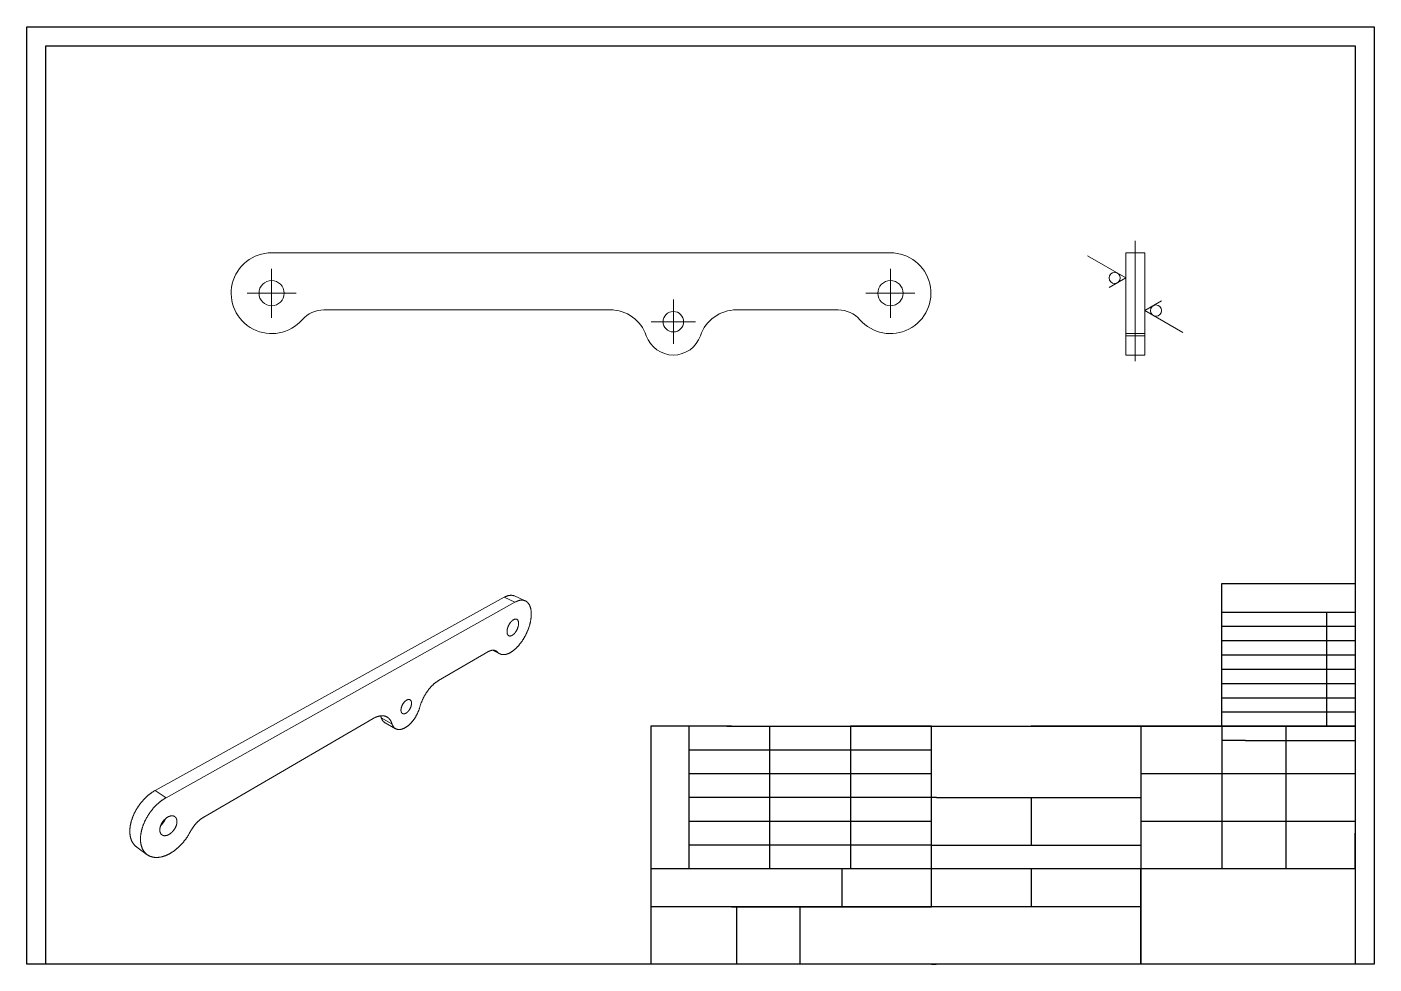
# Model space of a CAD drawing. Header units: millimetres. Extents: x 9 to 363, y 7 to 254.
import ezdxf

# ---------------------------------------------------------------- set-up
doc = ezdxf.new("R2010")
doc.units = ezdxf.units.MM
doc.header["$LTSCALE"] = 1.25
doc.layers.get('0').update_dxf_attribs({"true_color": 0xffffff})
for name, color, linetype, lineweight, true_color in [('Centro (ISO)', 150, 'Continuous', 9, 0x0080ff), ('Geometria schizzo (ISO)', 7, 'Continuous', 25, 0xffffff), ("Linea d'asse (ISO)", 150, 'Continuous', 9, 0x0080ff), ('Simbolo (ISO)', 7, 'Continuous', 9, 0xffffff), ('Visibile (ISO)', 7, 'Continuous', 15, 0xffffff), ('Visibile sottile (ISO)', 8, 'Continuous', 9, 0x808080)]:
    doc.layers.add(name, color=color, linetype=linetype, lineweight=lineweight, true_color=true_color)

# ---------------------------------------------------------------- blocks, each defined once
blk = doc.blocks.new('Bordi bosatra')
at = {"layer": 'Geometria schizzo (ISO)', "color": 150, "true_color": 0x0080ff}
for p, q in [((7, 203), (290, 203)), ((7, 6), (7, 203)), ((290, 203), (290, 6)), ((11, 199), (286, 199)), ((11, 6), (11, 199)), ((286, 199), (286, 6)), ((146.05, 56), (138.05, 56)), ((138.05, 56), (138.05, 6)), ((155, 56), (146.05, 56)), ((154.02, 56), (163.03, 56)), ((155, 56), (286, 56)), ((290, 6), (7, 6)), ((286, 6), (11, 6))]:
    blk.add_line(p, q, dxfattribs=at)
at = {"layer": 'Geometria schizzo (ISO)'}
for p, q in [((258, 56), (258, 86)), ((258, 86), (286, 86)), ((258, 80), (286, 80)), ((280, 80), (280, 56)), ((258, 77), (286, 77)), ((258, 74), (286, 74)), ((258, 71), (286, 71)), ((258, 71), (286, 71)), ((258, 68), (286, 68)), ((258, 65), (286, 65)), ((258, 62), (286, 62)), ((258, 59), (286, 59)), ((146.05, 56), (146.05, 26)), ((155, 56), (154.02, 56)), ((154.02, 56), (163.03, 56)), ((163.03, 56), (163.03, 36)), ((197, 56), (180.02, 56)), ((197, 56), (180.02, 56)), ((180.02, 56), (180.02, 36)), ((197, 18), (197, 56)), ((241, 56), (218, 56)), ((286, 56), (241, 56)), ((241, 56), (241, 6)), ((258, 56), (258, 26)), ((286, 56), (263.5, 56)), ((286, 56), (263.5, 56)), ((271.5, 56), (271.5, 26)), ((286, 56), (274.75, 56)), ((154.02, 51), (146.05, 51)), ((197, 51), (154.02, 51)), ((263, 53), (258, 53)), ((263, 53), (286, 53)), ((154.02, 46), (146.05, 46)), ((197, 46), (154.02, 46)), ((286, 46), (241, 46)), ((154.02, 41), (146.05, 41)), ((197, 41), (154.02, 41)), ((198.08, 41), (197, 41)), ((198.08, 41), (241, 41)), ((218, 41), (218, 31)), ((154.02, 36), (146.05, 36)), ((197, 36), (154.02, 36)), ((163.03, 36), (163.03, 34.35)), ((163.03, 34.35), (163.03, 26)), ((180.02, 36), (180.02, 34.35)), ((180.02, 34.35), (180.02, 26)), ((286, 36), (241, 36)), ((286, 26), (286, 33.5)), ((154.02, 31), (146.05, 31)), ((197, 31), (154.02, 31)), ((197, 31), (241, 31)), ((146.05, 26), (138.05, 26)), ((197, 26), (146.05, 26)), ((178.19, 26), (178.19, 18)), ((241, 26), (197, 26)), ((218, 26), (218, 18)), ((241, 6), (241, 26)), ((286, 26), (241, 26)), ((146.05, 18), (138.05, 18)), ((155, 18), (146.05, 18)), ((241, 18), (155, 18)), ((155, 18), (176, 18)), ((156.04, 18), (156.04, 6)), ((169.38, 18), (169.38, 6)), ((176, 18), (197, 18)), ((241, 6), (241, 18)), ((286, 6), (155, 6)), ((197, 6), (198, 6))]:
    blk.add_line(p, q, dxfattribs=at)
blk = doc.blocks.new('Identificatore stato della superficie3')
at = {"layer": 'Simbolo (ISO)'}
for p, q in [((245.35, 145.4), (241.85, 143.38)), ((241.85, 143.38), (249.85, 138.76))]:
    blk.add_line(p, q, dxfattribs=at)
blk.add_circle((244.18, 143.38), 1.17, dxfattribs=at)
blk = doc.blocks.new('Identificatore stato della superficie4')
at = {"layer": 'Simbolo (ISO)'}
for p, q in [((237.83, 150.24), (229.83, 154.86)), ((234.33, 148.22), (237.83, 150.24))]:
    blk.add_line(p, q, dxfattribs=at)
blk.add_circle((235.5, 150.24), 1.17, dxfattribs=at)

msp = doc.modelspace()

# ---------------------------------------------------------------- linework, layer by layer
at = {"layer": 'Centro (ISO)', "linetype": 'Continuous'}
for p, q in [((73, 190.21), (73, 177.34)), ((235.5, 190.21), (235.5, 177.34)), ((79.44, 183.78), (66.57, 183.78)), ((178.5, 182.09), (178.5, 170.46)), ((241.94, 183.78), (229.07, 183.78)), ((184.32, 176.28), (172.69, 176.28))]:
    msp.add_line(p, q, dxfattribs=at)
at = {"layer": "Linea d'asse (ISO)", "linetype": 'Continuous'}
msp.add_line((299.8, 197.53), (299.8, 165.9), dxfattribs=at)
at = {"layer": 'Visibile (ISO)'}
for p, q in [((235.5, 194.4), (73, 194.4)), ((297.3, 194.4), (297.3, 173.15)), ((297.3, 194.4), (302.3, 194.4)), ((302.3, 173.15), (302.3, 194.4)), ((86.7, 179.4), (161.93, 179.4)), ((195.07, 179.4), (221.81, 179.4)), ((297.3, 172.62), (297.3, 173.15)), ((297.3, 173.15), (302.3, 173.15)), ((297.3, 172.62), (297.3, 167.53)), ((302.3, 173.15), (302.3, 172.62)), ((302.3, 167.53), (302.3, 172.62)), ((297.3, 167.53), (302.3, 167.53)), ((42.45, 53.14), (134.08, 103.88)), ((136.91, 102.59), (45.29, 51.22)), ((136.79, 104.22), (139.61, 102.94)), ((116.85, 82.02), (129.79, 89.54)), ((130.99, 89.96), (132.93, 89.02)), ((55.2, 46.13), (99.68, 72.02)), ((102.79, 70.89), (105.56, 69.35)), ((37.57, 38.23), (40.35, 36.24))]:
    msp.add_line(p, q, dxfattribs=at)
at = {"layer": 'Visibile (ISO)', "flags": 128}
for points in [[(132.3, 89.49, 0.015747), (132.43, 89.37, 0.027666), (132.5, 89.3, 0.003459), (132.68, 89.17, 0.015846), (132.71, 89.14, 0.016334), (132.83, 89.08, 0.016292), (132.94, 89.02, 0.016202), (133.07, 88.96, 0.016334), (133.19, 88.92, 0.015676), (133.32, 88.88, 0.015969), (133.45, 88.85, 0.014837), (133.58, 88.83, 0.015256), (133.72, 88.82, 0.013798), (133.86, 88.81, 0.014297), (134, 88.82, 0.012671), (134.15, 88.83, 0.013207), (134.29, 88.84, 0.011546), (134.44, 88.87, 0.012081), (134.59, 88.9, 0.010482), (134.74, 88.95, 0.010991), (134.89, 88.99, 0.009512), (135.05, 89.05, 0.00998), (135.2, 89.11, 0.008649), (135.37, 89.19, 0.009068), (135.52, 89.26, 0.007893), (135.69, 89.35, 0.008262), (135.84, 89.44, 0.007238), (136.01, 89.55, 0.007559), (136.16, 89.65, 0.006674), (136.33, 89.77, 0.006952), (136.48, 89.89, 0.006192), (136.65, 90.02, 0.00643), (136.8, 90.15, 0.005782), (136.97, 90.29, 0.005985), (137.12, 90.43, 0.005434), (137.28, 90.59, 0.005607), (137.44, 90.74, 0.005142), (137.6, 90.91, 0.005286), (137.75, 91.07, 0.004897), (137.9, 91.25, 0.005018), (138.05, 91.43, 0.004695), (138.2, 91.61, 0.004794), (138.35, 91.8, 0.004531), (138.49, 91.99, 0.004611), (138.63, 92.19, 0.004402), (138.77, 92.39, 0.004464), (138.91, 92.59, 0.004304), (139.04, 92.81, 0.00435), (139.17, 93.02, 0.004235), (139.3, 93.23, 0.004267), (139.43, 93.45, 0.004195), (139.55, 93.67, 0.004211), (139.67, 93.89, 0.004181), (139.78, 94.12, 0.004184), (139.89, 94.35, 0.004194), (140, 94.58, 0.004183), (140.1, 94.81, 0.004235), (140.2, 95.04, 0.004209), (140.29, 95.27, 0.004303), (140.38, 95.5, 0.004263), (140.47, 95.74, 0.004401), (140.55, 95.97, 0.004345), (140.63, 96.21, 0.00453), (140.7, 96.44, 0.004458), (140.77, 96.68, 0.004694), (140.83, 96.91, 0.004603), (140.89, 97.14, 0.004896), (140.94, 97.37, 0.004785), (140.99, 97.61, 0.005141), (141.03, 97.83, 0.005007), (141.07, 98.06, 0.005434), (141.1, 98.28, 0.005274), (141.13, 98.51, 0.005781), (141.15, 98.72, 0.005593), (141.17, 98.94, 0.006192), (141.18, 99.15, 0.00597), (141.19, 99.36, 0.006674), (141.19, 99.56, 0.006415), (141.18, 99.77, 0.007238), (141.17, 99.96, 0.006936), (141.16, 100.16, 0.007893), (141.14, 100.35, 0.007545), (141.11, 100.54, 0.008649), (141.08, 100.71, 0.008252), (141.05, 100.89, 0.009511), (141.01, 101.05, 0.009064), (140.96, 101.22, 0.01048), (140.91, 101.38, 0.009985), (140.85, 101.53, 0.011542), (140.79, 101.68, 0.011011), (140.72, 101.82, 0.012666), (140.65, 101.95, 0.01212), (140.57, 102.08, 0.013797), (140.49, 102.2, 0.013267), (140.4, 102.32, 0.014848), (140.32, 102.42, 0.014376), (140.22, 102.52, 0.015711), (140.12, 102.61, 0.015344), (140.02, 102.7, 0.016272), (139.91, 102.78, 0.016051), (139.8, 102.85, 0.016443), (139.68, 102.91, 0.016395), (139.56, 102.96, 0.016193), (139.43, 103.01, 0.016322), (139.31, 103.05, 0.015561), (139.18, 103.08, 0.015847), (139.04, 103.1, 0.014643), (138.9, 103.12, 0.015047), (138.77, 103.13, 0.013557), (138.62, 103.13, 0.014033), (138.48, 103.12, 0.012412), (138.33, 103.1, 0.012917), (138.18, 103.08, 0.01129), (138.02, 103.04, 0.01179), (137.87, 103, 0.010244), (137.71, 102.95, 0.010715), (137.56, 102.9, 0.009299), (137.52, 102.88, 0.001287), (137.24, 102.76, 0.016908), (137.12, 102.7, 0.009317), (136.91, 102.59)], [(134.08, 103.88, -0.009599), (134.29, 103.99, -0.017381), (134.41, 104.05, -0.001363), (134.7, 104.17, -0.009582), (134.74, 104.19, -0.011045), (134.9, 104.24, -0.01056), (135.06, 104.29, -0.01215), (135.22, 104.33, -0.01164), (135.38, 104.36, -0.0133), (135.53, 104.38, -0.01279), (135.69, 104.4, -0.014422), (135.83, 104.41, -0.013951), (135.98, 104.4, -0.015418), (136.12, 104.39, -0.01503), (136.26, 104.37, -0.01617), (136.31, 104.36, -0.003639), (136.53, 104.31, -0.028845), (136.63, 104.28, -0.016109), (136.79, 104.22)], [(137.86, 96.8, -0.009043), (137.84, 96.63, -0.017281), (137.82, 96.55, -0.001232), (137.78, 96.32, -0.008984), (137.77, 96.29, -0.008063), (137.74, 96.16, -0.008323), (137.7, 96.03, -0.007712), (137.66, 95.89, -0.007875), (137.61, 95.77, -0.007529), (137.56, 95.63, -0.007606), (137.5, 95.5, -0.007503), (137.44, 95.38, -0.007499), (137.37, 95.25, -0.007631), (137.31, 95.13, -0.007545), (137.24, 95, -0.007922), (137.16, 94.89, -0.007749), (137.08, 94.77, -0.008396), (137.01, 94.66, -0.008124), (136.92, 94.56, -0.009086), (136.84, 94.46, -0.008697), (136.75, 94.36, -0.010042), (136.67, 94.27, -0.009511), (136.58, 94.18, -0.011332), (136.49, 94.11, -0.010626), (136.4, 94.03, -0.013043), (136.31, 93.97, -0.012129), (136.22, 93.91, -0.015273), (136.13, 93.86, -0.014127), (136.04, 93.81, -0.018091), (135.96, 93.78, -0.016735), (135.86, 93.74, -0.021453), (135.78, 93.72, -0.020003), (135.7, 93.71, -0.025032), (135.62, 93.7, -0.023725), (135.54, 93.7, -0.028047), (135.47, 93.71, -0.027186), (135.39, 93.73, -0.029409), (135.32, 93.75, -0.029212), (135.26, 93.78, -0.028424), (135.19, 93.82, -0.028937), (135.14, 93.87, -0.02549), (135.08, 93.93, -0.026575), (135.03, 93.99, -0.021765), (134.99, 94.06, -0.023144), (134.95, 94.13, -0.01823), (134.91, 94.21, -0.01962), (134.89, 94.3, -0.015306), (134.86, 94.4, -0.016532), (134.84, 94.49, -0.013033), (134.83, 94.6, -0.014035), (134.82, 94.7, -0.011313), (134.82, 94.82, -0.012097), (134.82, 94.93, -0.01003), (134.83, 95.06, -0.010626), (134.84, 95.17, -0.009087), (134.86, 95.3, -0.009528), (134.88, 95.43, -0.008412), (134.91, 95.56, -0.008727), (134.94, 95.69, -0.007955), (134.98, 95.83, -0.008164), (135.02, 95.96, -0.007682), (135.07, 96.09, -0.0078), (135.12, 96.22, -0.007575), (135.18, 96.35, -0.007609), (135.24, 96.48, -0.007625), (135.31, 96.61, -0.007579), (135.38, 96.73, -0.007836), (135.45, 96.86, -0.007706), (135.52, 96.98, -0.008223), (135.6, 97.09, -0.008), (135.68, 97.2, -0.008813), (135.76, 97.31, -0.008482), (135.85, 97.41, -0.009648), (135.93, 97.5, -0.009187), (136.02, 97.6, -0.010788), (136.11, 97.68, -0.010169), (136.2, 97.76, -0.012314), (136.29, 97.83, -0.011501), (136.38, 97.9, -0.01432), (136.47, 97.96, -0.013286), (136.57, 98.01, -0.016896), (136.65, 98.05, -0.01564), (136.74, 98.09, -0.02006), (136.82, 98.12, -0.018654), (136.91, 98.14, -0.023622), (136.99, 98.16, -0.022257), (137.08, 98.16, -0.026991), (137.15, 98.16, -0.025961), (137.23, 98.15, -0.029145), (137.3, 98.13, -0.028717), (137.37, 98.1, -0.029115), (137.44, 98.07, -0.029404), (137.5, 98.03, -0.026833), (137.56, 97.98, -0.027769), (137.61, 97.93, -0.023265), (137.66, 97.86, -0.024612), (137.7, 97.79, -0.019563), (137.74, 97.71, -0.021017), (137.77, 97.64, -0.016369), (137.8, 97.54, -0.017706), (137.82, 97.46, -0.013839), (137.84, 97.35, -0.014959), (137.86, 97.25, -0.01191), (137.86, 97.22, -0.002119), (137.87, 97.03, -0.021144), (137.87, 96.95, -0.012018), (137.86, 96.8)], [(129.79, 89.54, -0.010471), (129.96, 89.64, -0.018774), (130.06, 89.69, -0.001612), (130.29, 89.79, -0.010443), (130.33, 89.8, -0.012288), (130.45, 89.85, -0.011669), (130.59, 89.89, -0.013718), (130.71, 89.92, -0.013058), (130.84, 89.95, -0.015225), (130.96, 89.96, -0.014566), (131.09, 89.97, -0.016692), (131.21, 89.97, -0.016096), (131.33, 89.97, -0.017944), (131.44, 89.95, -0.017486), (131.55, 89.93, -0.018777), (131.66, 89.9, -0.018529), (131.76, 89.86, -0.019023), (131.86, 89.82, -0.019028), (131.96, 89.77, -0.01862), (132, 89.74, -0.004666), (132.14, 89.64, -0.031874), (132.2, 89.59, -0.018463), (132.3, 89.49)], [(111.9, 74.98, -0.004754), (111.98, 75.27, -0.009236), (112.03, 75.43, -0.00035), (112.17, 75.85, -0.004746), (112.18, 75.88, -0.004571), (112.27, 76.11, -0.00462), (112.36, 76.33, -0.004491), (112.45, 76.56, -0.004526), (112.55, 76.78, -0.004441), (112.65, 77.01, -0.004462), (112.75, 77.23, -0.00442), (112.86, 77.45, -0.004426), (112.98, 77.67, -0.004425), (113.1, 77.89, -0.004419), (113.22, 78.1, -0.004459), (113.34, 78.31, -0.004438), (113.47, 78.52, -0.004521), (113.6, 78.73, -0.004486), (113.74, 78.93, -0.004613), (113.88, 79.13, -0.004563), (114.02, 79.33, -0.004736), (114.16, 79.52, -0.004671), (114.31, 79.71, -0.004893), (114.45, 79.89, -0.004812), (114.61, 80.08, -0.005088), (114.76, 80.25, -0.004988), (114.92, 80.42, -0.005324), (115.07, 80.58, -0.005203), (115.23, 80.75, -0.005606), (115.39, 80.9, -0.005462), (115.55, 81.05, -0.005939), (115.71, 81.19, -0.00577), (115.87, 81.33, -0.006331), (116.03, 81.46, -0.006133), (116.2, 81.58, -0.006788), (116.23, 81.6, -0.000706), (116.53, 81.81, -0.013169), (116.64, 81.88, -0.006806), (116.85, 82.02)], [(104.6, 70.66, 0.013209), (104.66, 70.48, 0.02328), (104.7, 70.38, 0.002499), (104.8, 70.17, 0.013229), (104.82, 70.13, 0.015083), (104.88, 70.01, 0.014536), (104.96, 69.9, 0.016267), (105.03, 69.8, 0.015798), (105.12, 69.7, 0.017209), (105.21, 69.61, 0.016876), (105.3, 69.53, 0.017762), (105.4, 69.46, 0.017614), (105.5, 69.39, 0.017825), (105.61, 69.33, 0.017887), (105.72, 69.28, 0.01738), (105.83, 69.23, 0.017646), (105.95, 69.2, 0.016506), (106.07, 69.17, 0.01694), (106.19, 69.15, 0.015346), (106.32, 69.13, 0.015893), (106.45, 69.13, 0.014054), (106.59, 69.13, 0.014656), (106.72, 69.14, 0.012755), (106.86, 69.16, 0.013361), (106.99, 69.19, 0.011532), (107.14, 69.22, 0.012108), (107.28, 69.26, 0.010429), (107.43, 69.31, 0.010954), (107.57, 69.37, 0.009461), (107.72, 69.43, 0.009926), (107.86, 69.5, 0.008628), (108.02, 69.58, 0.009031), (108.16, 69.67, 0.007919), (108.32, 69.76, 0.008264), (108.46, 69.86, 0.007322), (108.61, 69.97, 0.007614), (108.76, 70.08, 0.006823), (108.91, 70.2, 0.007068), (109.05, 70.32, 0.00641), (109.2, 70.46, 0.006613), (109.34, 70.59, 0.006073), (109.49, 70.73, 0.006239), (109.62, 70.88, 0.005802), (109.76, 71.03, 0.005935), (109.9, 71.19, 0.00559), (110.03, 71.35, 0.005693), (110.16, 71.52, 0.005431), (110.29, 71.69, 0.005507), (110.42, 71.86, 0.00532), (110.54, 72.04, 0.005371), (110.66, 72.22, 0.005256), (110.78, 72.41, 0.005283), (110.89, 72.6, 0.005235), (111, 72.79, 0.00524), (111.1, 72.98, 0.005258), (111.2, 73.18, 0.00524), (111.3, 73.37, 0.005326), (111.39, 73.57, 0.005285), (111.48, 73.77, 0.005439), (111.56, 73.97, 0.005374), (111.64, 74.17, 0.005601), (111.65, 74.2, 0.000484), (111.78, 74.57, 0.010843), (111.82, 74.71, 0.005614), (111.9, 74.98)], [(109.74, 75.95, -0.010627), (109.74, 75.81, -0.020143), (109.73, 75.73, -0.001681), (109.69, 75.54, -0.010551), (109.69, 75.51, -0.009297), (109.66, 75.39, -0.009656), (109.63, 75.28, -0.008783), (109.59, 75.16, -0.009024), (109.55, 75.05, -0.008475), (109.5, 74.93, -0.008612), (109.45, 74.82, -0.008351), (109.4, 74.71, -0.008394), (109.34, 74.6, -0.008403), (109.28, 74.49, -0.008355), (109.21, 74.38, -0.008635), (109.15, 74.28, -0.008491), (109.07, 74.17, -0.009061), (109, 74.08, -0.008813), (108.92, 73.98, -0.00971), (108.85, 73.9, -0.009343), (108.76, 73.81, -0.010626), (108.68, 73.73, -0.010118), (108.6, 73.66, -0.011869), (108.52, 73.59, -0.011193), (108.43, 73.53, -0.013513), (108.35, 73.47, -0.012641), (108.26, 73.42, -0.015636), (108.18, 73.38, -0.014555), (108.09, 73.34, -0.018283), (108.01, 73.31, -0.017021), (107.92, 73.28, -0.021383), (107.85, 73.27, -0.020052), (107.77, 73.26, -0.024617), (107.69, 73.26, -0.023427), (107.62, 73.26, -0.027295), (107.55, 73.27, -0.026509), (107.48, 73.29, -0.028507), (107.41, 73.32, -0.028317), (107.35, 73.35, -0.027684), (107.29, 73.39, -0.028134), (107.24, 73.44, -0.025134), (107.19, 73.49, -0.026106), (107.15, 73.55, -0.0218), (107.11, 73.62, -0.023055), (107.07, 73.69, -0.018542), (107.04, 73.77, -0.01983), (107.02, 73.84, -0.015778), (107, 73.93, -0.016935), (106.98, 74.02, -0.01359), (106.97, 74.12, -0.01455), (106.97, 74.22, -0.011916), (106.97, 74.32, -0.012674), (106.98, 74.43, -0.010664), (106.99, 74.54, -0.011241), (107.01, 74.65, -0.009748), (107.03, 74.76, -0.010173), (107.05, 74.87, -0.009104), (107.09, 74.99, -0.009401), (107.12, 75.11, -0.008686), (107.17, 75.22, -0.008873), (107.21, 75.34, -0.008467), (107.26, 75.45, -0.008556), (107.32, 75.57, -0.00843), (107.37, 75.68, -0.008426), (107.44, 75.79, -0.008572), (107.5, 75.9, -0.008476), (107.57, 76, -0.008904), (107.64, 76.1, -0.008709), (107.72, 76.2, -0.009447), (107.8, 76.29, -0.009141), (107.88, 76.39, -0.010238), (107.96, 76.47, -0.009802), (108.04, 76.55, -0.01133), (108.12, 76.62, -0.01074), (108.21, 76.69, -0.012792), (108.29, 76.75, -0.012019), (108.38, 76.81, -0.014702), (108.46, 76.86, -0.013727), (108.55, 76.9, -0.017127), (108.63, 76.94, -0.015955), (108.72, 76.97, -0.020056), (108.8, 76.99, -0.018762), (108.88, 77.01, -0.023292), (108.96, 77.02, -0.022047), (109.04, 77.02, -0.026305), (109.11, 77.01, -0.025362), (109.18, 77, -0.028228), (109.25, 76.98, -0.027821), (109.31, 76.95, -0.028263), (109.37, 76.92, -0.028499), (109.43, 76.88, -0.02633), (109.48, 76.83, -0.027154), (109.53, 76.78, -0.023193), (109.57, 76.72, -0.024403), (109.61, 76.65, -0.019823), (109.65, 76.58, -0.021157), (109.68, 76.5, -0.016828), (109.7, 76.42, -0.01808), (109.72, 76.34, -0.014402), (109.72, 76.3, -0.003011), (109.74, 76.15, -0.024984), (109.75, 76.07, -0.014489), (109.74, 75.95)], [(99.68, 72.02, -0.007473), (99.9, 72.14, -0.013835), (100.02, 72.2, -0.000841), (100.32, 72.35, -0.00746), (100.35, 72.36, -0.008327), (100.51, 72.43, -0.008034), (100.68, 72.49, -0.008994), (100.84, 72.54, -0.008673), (101, 72.59, -0.009719), (101.16, 72.63, -0.009376), (101.32, 72.67, -0.01049), (101.47, 72.7, -0.010132), (101.63, 72.72, -0.011282), (101.78, 72.73, -0.010924), (101.93, 72.74, -0.012063), (102.07, 72.74, -0.011723), (102.22, 72.73, -0.012785), (102.36, 72.72, -0.012485), (102.5, 72.7, -0.013393), (102.63, 72.67, -0.013157), (102.77, 72.64, -0.013829), (102.9, 72.6, -0.01368), (103.02, 72.55, -0.014047), (103.14, 72.5, -0.014002), (103.26, 72.44, -0.01402), (103.38, 72.37, -0.014084), (103.49, 72.3, -0.01375), (103.6, 72.22, -0.01392), (103.7, 72.13, -0.013268), (103.8, 72.04, -0.013527), (103.89, 71.94, -0.012623), (103.99, 71.84, -0.012951), (104.07, 71.73, -0.011876), (104.16, 71.61, -0.012246), (104.23, 71.49, -0.01108), (104.31, 71.36, -0.01147), (104.37, 71.24, -0.010282), (104.39, 71.2, -0.001559), (104.49, 70.96, -0.018629), (104.53, 70.85, -0.010279), (104.6, 70.66)], [(101.81, 72.19, 0.009142), (101.77, 72.33, 0.009142), (101.72, 72.46, 0.008851), (101.67, 72.59, 0.008851), (101.61, 72.72)], [(102.79, 70.89, -0.015503), (102.67, 70.96, -0.02782), (102.6, 71, -0.003387), (102.46, 71.12, -0.01556), (102.43, 71.15, -0.014644), (102.35, 71.23, -0.014965), (102.27, 71.31, -0.013741), (102.2, 71.41, -0.014142), (102.13, 71.5, -0.012739), (102.07, 71.61, -0.013184), (102.01, 71.71, -0.01172), (101.99, 71.75, -0.001989), (101.9, 71.94, -0.020928), (101.87, 72.03, -0.01171), (101.81, 72.19)], [(37.57, 38.23, -0.01079), (37.41, 38.36, -0.019936), (37.32, 38.43, -0.00171), (37.12, 38.62, -0.010811), (37.08, 38.65, -0.010553), (36.97, 38.77, -0.010645), (36.87, 38.9, -0.010267), (36.76, 39.03, -0.010394), (36.66, 39.16, -0.009919), (36.57, 39.31, -0.010075), (36.48, 39.45, -0.009527), (36.4, 39.6, -0.009703), (36.32, 39.75, -0.009107), (36.25, 39.92, -0.009297), (36.18, 40.08, -0.008677), (36.11, 40.25, -0.008872), (36.06, 40.42, -0.008247), (36, 40.6, -0.008443), (35.96, 40.78, -0.007829), (35.91, 40.97, -0.00802), (35.88, 41.15, -0.007429), (35.85, 41.35, -0.007613), (35.82, 41.54, -0.007053), (35.8, 41.74, -0.007226), (35.79, 41.94, -0.006703), (35.78, 42.15, -0.006865), (35.77, 42.36, -0.006381), (35.78, 42.57, -0.00653), (35.78, 42.78, -0.006087), (35.8, 43, -0.006223), (35.81, 43.22, -0.00582), (35.84, 43.44, -0.005944), (35.87, 43.66, -0.005581), (35.9, 43.89, -0.005692), (35.94, 44.11, -0.005367), (35.99, 44.34, -0.005466), (36.04, 44.56, -0.005178), (36.1, 44.8, -0.005266), (36.16, 45.02, -0.005012), (36.23, 45.26, -0.005089), (36.3, 45.49, -0.004867), (36.38, 45.72, -0.004934), (36.46, 45.95, -0.004743), (36.55, 46.18, -0.004801), (36.64, 46.41, -0.004639), (36.74, 46.65, -0.004688), (36.84, 46.87, -0.004554), (36.95, 47.11, -0.004593), (37.06, 47.33, -0.004486), (37.18, 47.56, -0.004517), (37.3, 47.79, -0.004435), (37.43, 48.01, -0.004459), (37.56, 48.23, -0.004402), (37.69, 48.46, -0.004417), (37.83, 48.67, -0.004384), (37.97, 48.89, -0.004391), (38.12, 49.11, -0.004383), (38.27, 49.32, -0.004382), (38.42, 49.53, -0.004397), (38.58, 49.73, -0.004389), (38.74, 49.94, -0.004428), (38.9, 50.14, -0.004412), (39.07, 50.33, -0.004476), (39.24, 50.53, -0.004452), (39.41, 50.72, -0.00454), (39.59, 50.9, -0.004508), (39.77, 51.08, -0.004622), (39.95, 51.26, -0.004582), (40.13, 51.43, -0.004723), (40.32, 51.6, -0.004674), (40.5, 51.77, -0.004843), (40.69, 51.93, -0.004784), (40.88, 52.08, -0.004983), (41.07, 52.23, -0.004914), (41.27, 52.38, -0.005144), (41.46, 52.52, -0.005066), (41.66, 52.65, -0.005328), (41.69, 52.67, -0.000438), (42.06, 52.91, -0.010337), (42.19, 52.99, -0.005334), (42.45, 53.14)], [(45.29, 51.22, 0.005242), (45.03, 51.07, 0.010168), (44.9, 50.99, 0.000424), (44.53, 50.76, 0.005237), (44.51, 50.74, 0.004976), (44.31, 50.6, 0.005054), (44.12, 50.46, 0.004825), (43.92, 50.32, 0.004893), (43.73, 50.17, 0.004696), (43.54, 50.01, 0.004754), (43.36, 49.85, 0.004585), (43.17, 49.69, 0.004634), (42.99, 49.52, 0.004493), (42.8, 49.35, 0.004534), (42.62, 49.17, 0.004419), (42.45, 48.99, 0.004451), (42.27, 48.81, 0.004362), (42.1, 48.62, 0.004386), (41.93, 48.43, 0.004321), (41.76, 48.23, 0.004337), (41.6, 48.03, 0.004296), (41.44, 47.83, 0.004305), (41.28, 47.63, 0.004287), (41.13, 47.42, 0.004288), (40.98, 47.21, 0.004293), (40.83, 46.99, 0.004287), (40.69, 46.78, 0.004316), (40.55, 46.56, 0.004302), (40.42, 46.34, 0.004354), (40.28, 46.12, 0.004333), (40.16, 45.9, 0.004409), (40.04, 45.67, 0.004379), (39.92, 45.44, 0.00448), (39.8, 45.22, 0.004443), (39.69, 44.99, 0.004569), (39.59, 44.76, 0.004523), (39.49, 44.53, 0.004677), (39.4, 44.3, 0.004622), (39.31, 44.07, 0.004804), (39.22, 43.84, 0.004739), (39.14, 43.61, 0.004951), (39.07, 43.38, 0.004877), (39, 43.15, 0.00512), (38.93, 42.92, 0.005036), (38.87, 42.69, 0.005312), (38.82, 42.47, 0.005217), (38.77, 42.24, 0.005529), (38.72, 42.01, 0.005422), (38.69, 41.79, 0.005771), (38.65, 41.57, 0.005652), (38.62, 41.34, 0.006041), (38.6, 41.13, 0.005909), (38.59, 40.91, 0.006338), (38.57, 40.7, 0.006193), (38.57, 40.49, 0.006663), (38.57, 40.28, 0.006506), (38.57, 40.07, 0.007016), (38.58, 39.87, 0.006847), (38.6, 39.67, 0.007396), (38.62, 39.48, 0.007215), (38.65, 39.28, 0.007799), (38.68, 39.09, 0.007609), (38.72, 38.9, 0.008221), (38.76, 38.72, 0.008024), (38.81, 38.54, 0.008653), (38.86, 38.37, 0.008455), (38.92, 38.2, 0.009087), (38.98, 38.04, 0.008892), (39.05, 37.87, 0.00951), (39.12, 37.72, 0.009324), (39.2, 37.56, 0.009905), (39.28, 37.42, 0.009736), (39.37, 37.27, 0.010256), (39.46, 37.14, 0.010112), (39.56, 37, 0.010544), (39.66, 36.88, 0.010434), (39.77, 36.75, 0.010754), (39.88, 36.64, 0.010683), (40, 36.53, 0.010871), (40.11, 36.42, 0.010846), (40.24, 36.32, 0.010888), (40.36, 36.23, 0.010911), (40.5, 36.14, 0.010804), (40.63, 36.05, 0.010873), (40.77, 35.98, 0.010624), (40.91, 35.9, 0.010737), (41.06, 35.84, 0.010359), (41.21, 35.78, 0.01051), (41.36, 35.73, 0.010025), (41.52, 35.68, 0.010206), (41.67, 35.64, 0.009639), (41.84, 35.6, 0.009843), (42, 35.57, 0.00922), (42.17, 35.55, 0.009438), (42.34, 35.53, 0.008784), (42.51, 35.52, 0.009009), (42.68, 35.51, 0.008345), (42.86, 35.51, 0.00857), (43.04, 35.52, 0.007914), (43.22, 35.53, 0.008134), (43.4, 35.55, 0.007499), (43.59, 35.58, 0.007711), (43.77, 35.61, 0.007107), (43.96, 35.64, 0.007307), (44.14, 35.68, 0.00674), (44.33, 35.73, 0.006927), (44.52, 35.79, 0.0064), (44.71, 35.85, 0.006573), (44.9, 35.91, 0.006088), (45.1, 35.98, 0.006248), (45.29, 36.06, 0.005805), (45.48, 36.14, 0.00595), (45.67, 36.23, 0.005548), (45.87, 36.33, 0.00568), (46.06, 36.42, 0.005318), (46.25, 36.53, 0.005436), (46.44, 36.63, 0.005112), (46.63, 36.75, 0.005218), (46.82, 36.87, 0.004929), (47.01, 36.99, 0.005023), (47.2, 37.12, 0.004768), (47.39, 37.26, 0.004851), (47.58, 37.39, 0.004627), (47.76, 37.54, 0.0047), (47.94, 37.68, 0.004506), (48.13, 37.84, 0.004568), (48.31, 37.99, 0.004403), (48.49, 38.15, 0.004456), (48.66, 38.31, 0.004317), (48.84, 38.48, 0.004361), (49.01, 38.65, 0.004247), (49.18, 38.83, 0.004283), (49.35, 39.01, 0.004193), (49.52, 39.19, 0.00422), (49.68, 39.38, 0.004154), (49.84, 39.56, 0.004173), (49.99, 39.76, 0.004129), (50.15, 39.95, 0.004141), (50.3, 40.15, 0.004119), (50.45, 40.35, 0.004124), (50.59, 40.55, 0.004124), (50.73, 40.75, 0.004121), (50.87, 40.96, 0.004143), (51.01, 41.17, 0.004132), (51.14, 41.38, 0.004176), (51.15, 41.41, 0.000271), (51.39, 41.81, 0.008112), (51.47, 41.95, 0.00418), (51.62, 42.24)], [(48.14, 45.13, -0.011014), (48.14, 44.98, -0.020735), (48.14, 44.9, -0.001788), (48.13, 44.7, -0.01097), (48.13, 44.67, -0.009715), (48.11, 44.55, -0.010096), (48.09, 44.43, -0.009057), (48.07, 44.3, -0.009371), (48.04, 44.18, -0.008531), (48, 44.05, -0.008782), (47.96, 43.93, -0.008122), (47.92, 43.8, -0.008316), (47.87, 43.68, -0.007818), (47.82, 43.55, -0.00796), (47.76, 43.43, -0.00761), (47.69, 43.31, -0.007704), (47.63, 43.19, -0.007491), (47.56, 43.07, -0.00754), (47.48, 42.95, -0.007458), (47.4, 42.83, -0.007463), (47.32, 42.72, -0.007509), (47.24, 42.61, -0.007471), (47.15, 42.5, -0.007646), (47.06, 42.39, -0.007564), (46.96, 42.29, -0.007874), (46.87, 42.19, -0.007745), (46.77, 42.09, -0.0082), (46.67, 42, -0.00802), (46.57, 41.92, -0.008632), (46.46, 41.84, -0.008396), (46.36, 41.76, -0.009183), (46.25, 41.69, -0.008887), (46.14, 41.62, -0.009867), (46.04, 41.56, -0.009504), (45.93, 41.5, -0.010697), (45.82, 41.45, -0.010263), (45.71, 41.4, -0.011685), (45.61, 41.36, -0.011178), (45.5, 41.32, -0.012831), (45.39, 41.29, -0.012257), (45.28, 41.27, -0.014121), (45.18, 41.25, -0.013495), (45.08, 41.24, -0.015505), (44.98, 41.24, -0.014861), (44.88, 41.24, -0.016894), (44.79, 41.24, -0.016282), (44.69, 41.26, -0.018145), (44.6, 41.28, -0.017631), (44.51, 41.3, -0.019081), (44.43, 41.33, -0.018732), (44.35, 41.37, -0.019533), (44.27, 41.41, -0.019401), (44.2, 41.46, -0.019404), (44.13, 41.52, -0.019509), (44.06, 41.58, -0.018717), (44, 41.64, -0.019039), (43.94, 41.71, -0.017604), (43.89, 41.79, -0.018091), (43.84, 41.87, -0.016251), (43.8, 41.95, -0.016836), (43.76, 42.04, -0.014831), (43.73, 42.14, -0.01545), (43.7, 42.23, -0.013471), (43.68, 42.34, -0.014072), (43.66, 42.44, -0.012241), (43.65, 42.55, -0.012793), (43.64, 42.66, -0.011172), (43.64, 42.77, -0.011658), (43.64, 42.89, -0.010267), (43.65, 43.01, -0.010683), (43.67, 43.13, -0.009518), (43.69, 43.25, -0.009864), (43.71, 43.37, -0.00891), (43.74, 43.5, -0.009193), (43.78, 43.63, -0.008431), (43.82, 43.75, -0.008653), (43.86, 43.88, -0.008065), (43.91, 44.01, -0.008234), (43.97, 44.13, -0.007802), (44.02, 44.26, -0.007921), (44.09, 44.38, -0.007634), (44.16, 44.51, -0.007707), (44.23, 44.63, -0.007556), (44.3, 44.75, -0.007585), (44.38, 44.87, -0.007565), (44.46, 44.98, -0.007551), (44.55, 45.1, -0.007661), (44.64, 45.2, -0.007603), (44.73, 45.31, -0.007848), (44.83, 45.41, -0.007744), (44.93, 45.51, -0.00813), (45.02, 45.61, -0.007978), (45.13, 45.7, -0.008517), (45.23, 45.79, -0.008313), (45.34, 45.87, -0.009019), (45.44, 45.95, -0.008757), (45.55, 46.02, -0.00965), (45.66, 46.09, -0.009325), (45.77, 46.15, -0.010422), (45.87, 46.21, -0.01003), (45.99, 46.26, -0.011349), (46.09, 46.3, -0.010886), (46.2, 46.34, -0.012435), (46.31, 46.38, -0.011904), (46.42, 46.41, -0.013671), (46.52, 46.43, -0.013085), (46.63, 46.44, -0.015021), (46.73, 46.45, -0.014408), (46.83, 46.46, -0.016411), (46.93, 46.46, -0.015814), (47.02, 46.45, -0.017717), (47.11, 46.43, -0.017197), (47.21, 46.41, -0.018769), (47.29, 46.38, -0.018394), (47.38, 46.35, -0.019392), (47.46, 46.31, -0.01922), (47.53, 46.27, -0.019459), (47.61, 46.22, -0.01952), (47.67, 46.16, -0.01895), (47.74, 46.1, -0.019237), (47.8, 46.04, -0.017965), (47.85, 45.96, -0.018433), (47.9, 45.89, -0.016676), (47.95, 45.81, -0.017262), (47.99, 45.72, -0.015267), (48.03, 45.63, -0.015904), (48.06, 45.54, -0.01388), (48.07, 45.51, -0.002758), (48.11, 45.34, -0.02436), (48.12, 45.26, -0.013875), (48.14, 45.13)], [(51.62, 42.24, -0.005085), (51.75, 42.48, -0.009801), (51.82, 42.61, -0.000398), (52.03, 42.95, -0.005078), (52.04, 42.98, -0.005031), (52.16, 43.16, -0.00504), (52.28, 43.33, -0.005035), (52.4, 43.51, -0.00503), (52.53, 43.68, -0.005067), (52.65, 43.85, -0.005049), (52.79, 44.02, -0.005129), (52.92, 44.18, -0.005096), (53.06, 44.34, -0.00522), (53.2, 44.49, -0.005172), (53.35, 44.65, -0.005342), (53.49, 44.8, -0.005279), (53.64, 44.94, -0.005497), (53.79, 45.08, -0.005418), (53.94, 45.22, -0.005687), (54.09, 45.35, -0.005591), (54.25, 45.48, -0.005916), (54.4, 45.6, -0.005801), (54.56, 45.72, -0.006186), (54.59, 45.73, -0.000588), (54.88, 45.93, -0.011964), (54.99, 46, -0.006197), (55.2, 46.13)], [(43.89, 43.95, 0.007601), (44.02, 44.07, 0.014441), (44.08, 44.13, 0.000874), (44.25, 44.3, 0.00758), (44.26, 44.32, 0.007353), (44.35, 44.42, 0.00741), (44.44, 44.53, 0.007303), (44.52, 44.64, 0.00732), (44.6, 44.74, 0.007329), (44.67, 44.86, 0.007307), (44.75, 44.97, 0.007432), (44.82, 45.08, 0.00737), (44.88, 45.2, 0.007616), (44.89, 45.23, 0.000883), (45, 45.44, 0.014514), (45.04, 45.52, 0.007637), (45.1, 45.68)]]:
    msp.add_lwpolyline(points, format="xyb", dxfattribs=at)
at = {"layer": 'Visibile (ISO)'}
for centre, radius in [((73, 183.78), 3.31), ((235.5, 183.78), 3.31), ((178.5, 176.28), 2.69)]:
    msp.add_circle(centre, radius, dxfattribs=at)
for centre, radius, start, end in [((73, 183.78), 10.62, 90, 319.0673), ((235.5, 183.78), 10.62, 220.9327, 90), ((86.7, 171.9), 7.5, 90, 139.0673), ((161.93, 169.4), 10, 18.7493, 90), ((195.07, 169.4), 10, 90, 161.2507), ((221.81, 171.9), 7.5, 40.9327, 90), ((178.5, 175.03), 7.5, 198.7493, 341.2507)]:
    msp.add_arc(centre, radius, start, end, dxfattribs=at)
at = {"layer": 'Visibile sottile (ISO)'}
for p, q in [((297.3, 172.62), (302.3, 172.62)), ((134.08, 103.88), (136.91, 102.59)), ((131.32, 89.97), (132.3, 89.49)), ((101.81, 72.19), (104.6, 70.66)), ((42.45, 53.14), (45.29, 51.22))]:
    msp.add_line(p, q, dxfattribs=at)

# ---------------------------------------------------------------- block references
at = {"xscale": 1.25, "yscale": 1.25}
msp.add_blockref('Bordi bosatra', (0, 0), dxfattribs=at)
at = {"layer": 'Simbolo (ISO)', "xscale": 1.25, "yscale": 1.25}
for name in ['Identificatore stato della superficie4', 'Identificatore stato della superficie3']:
    msp.add_blockref(name, (0, 0), dxfattribs=at)

doc.saveas('drawing.dxf')
